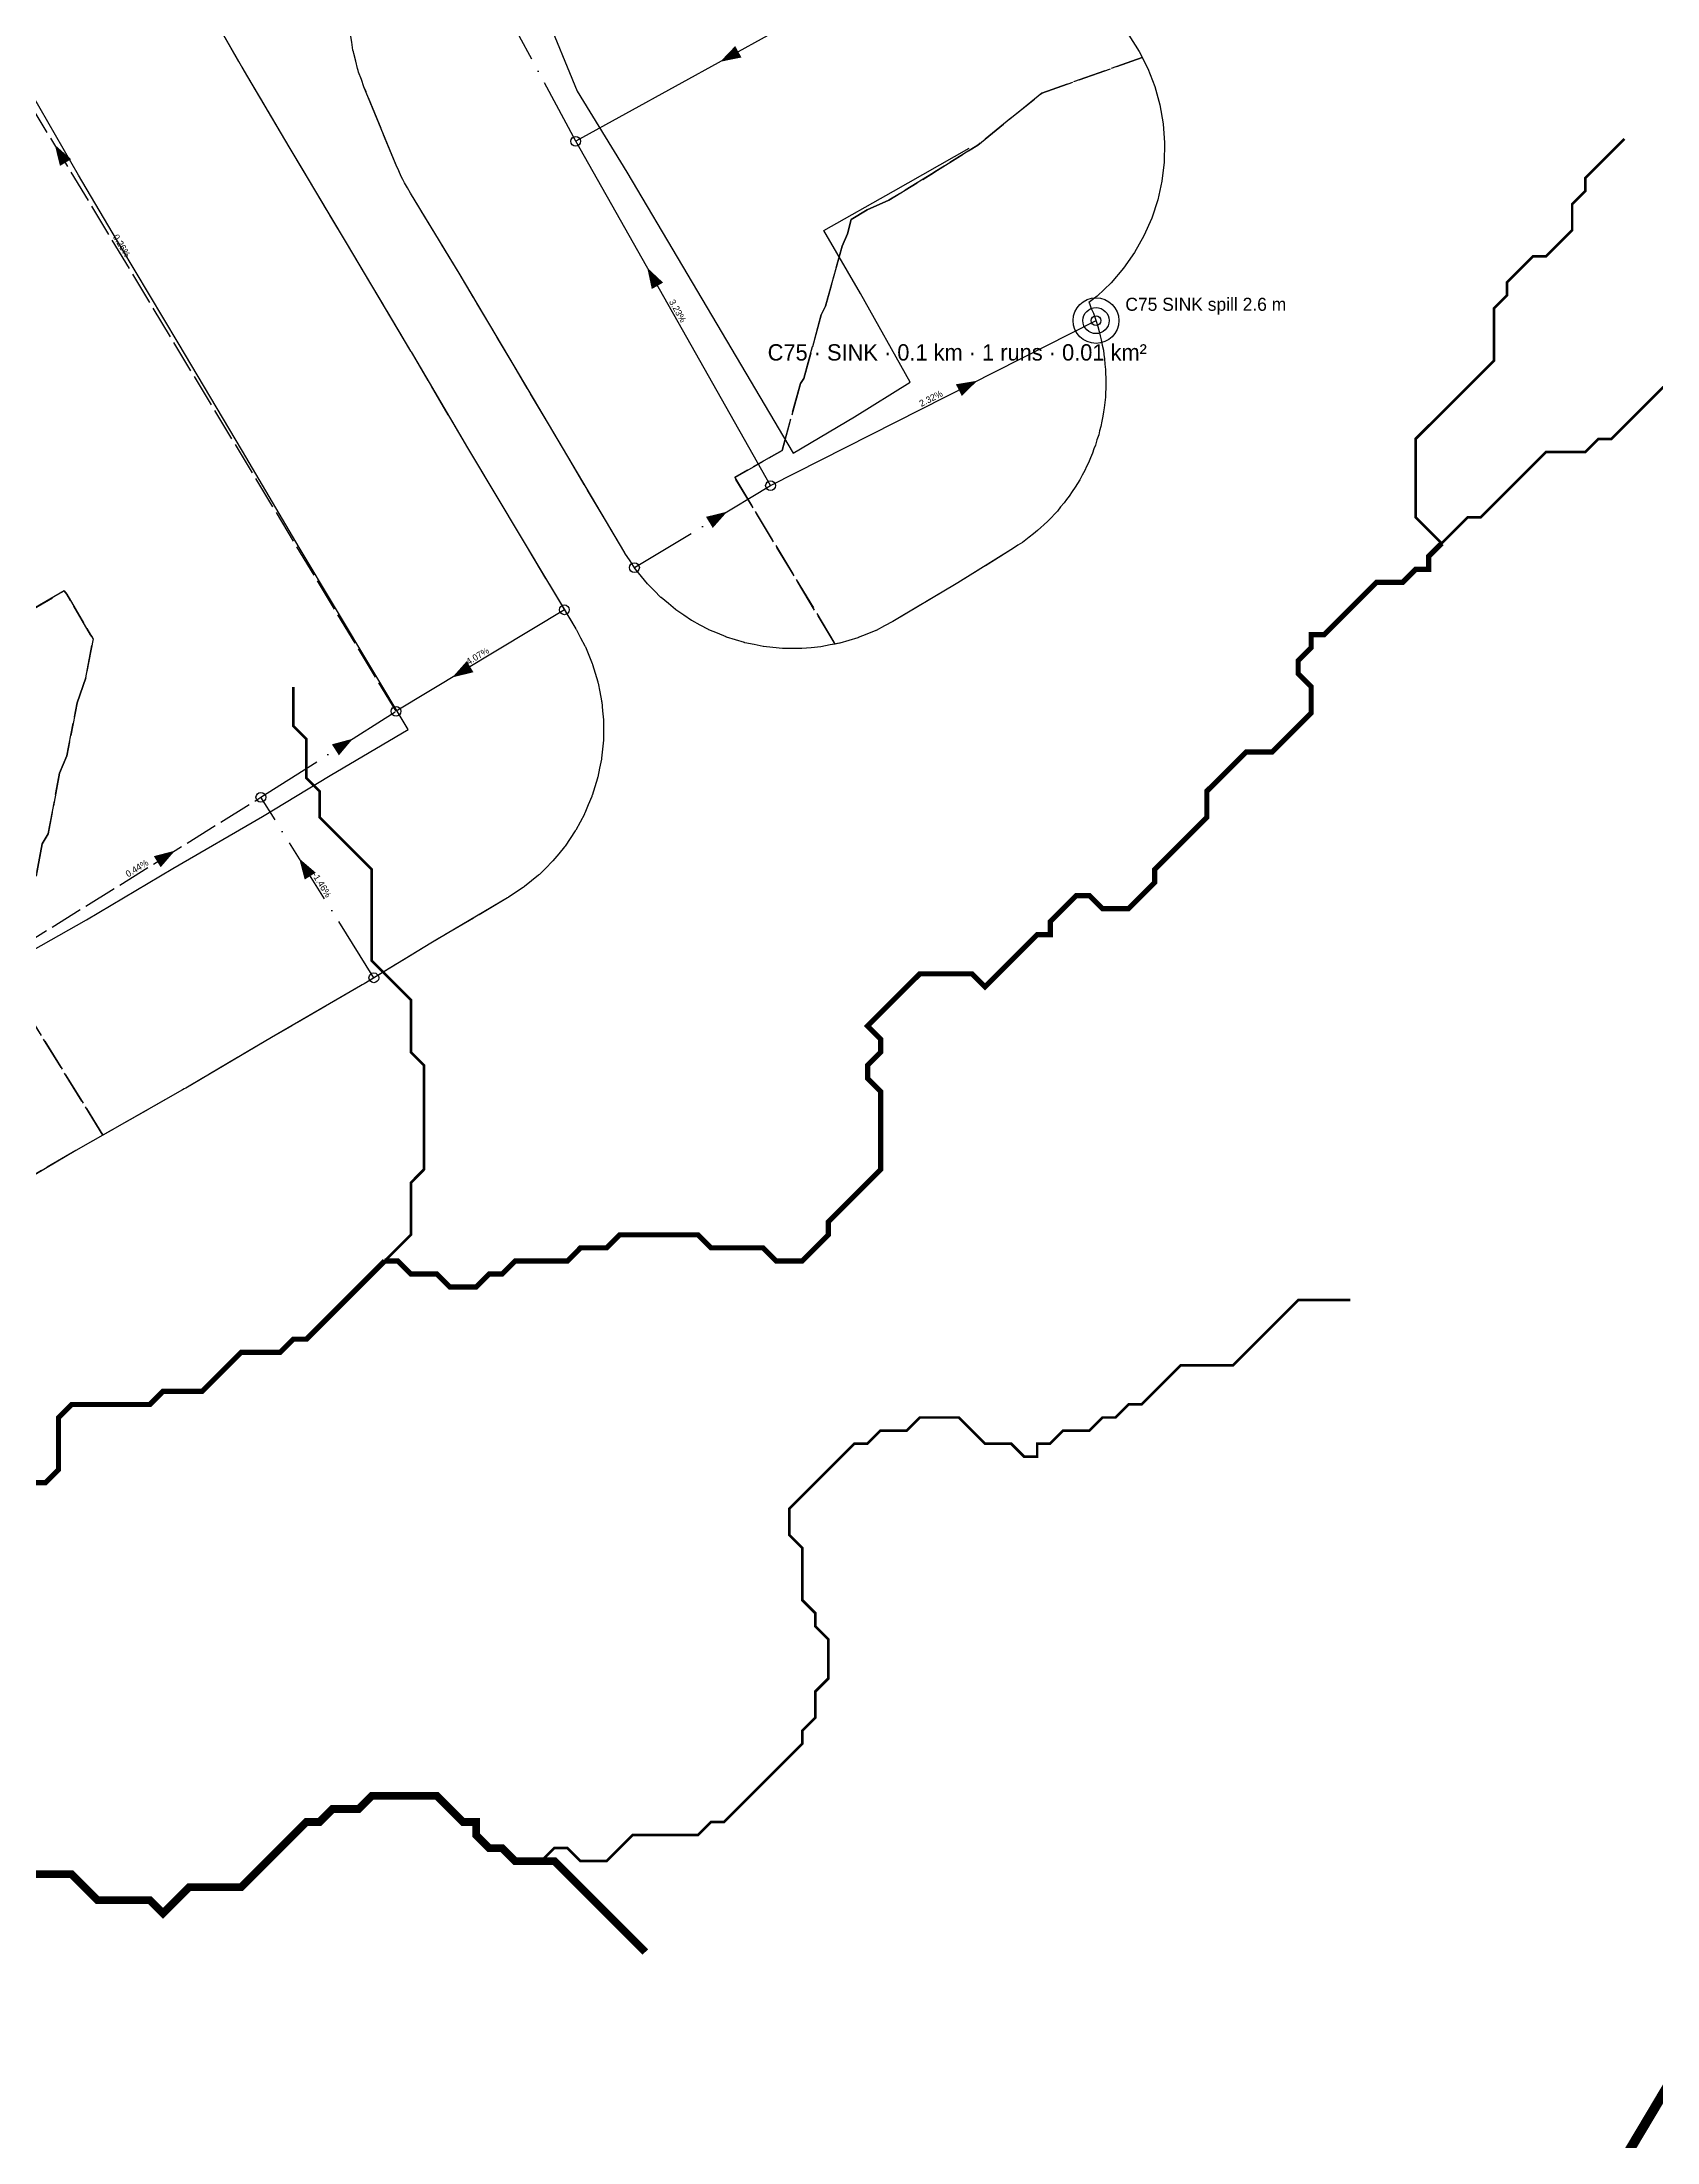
# Model space of a CAD drawing. Header units: metres. Extents: x 440276 to 476894, y 2561381 to 2578972.
# Drawn here: x 446641 to 447137, y 2565874 to 2566519 of the extents above; entities that cross this region are included whole.
import ezdxf
from ezdxf.enums import TextEntityAlignment as Align

# ---------------------------------------------------------------- set-up
doc = ezdxf.new("R2010")
doc.units = ezdxf.units.M
doc.header["$LTSCALE"] = 8
doc.linetypes.add('DASHDOT', pattern=[3.556, 2.54, -0.508, 0, -0.508])
doc.linetypes.add('DASHED', pattern=[1.524, 1.27, -0.254])
for name, color, linetype in [('A_ARROWS', 7, 'Continuous'), ('A_BUILT_2006', 252, 'Continuous'), ('A_CATCH_LABEL', 7, 'Continuous'), ('A_CATCHMENTS', 7, 'Continuous'), ('A_ENVELOPE', 3, 'Continuous'), ('A_GRADIENT', 8, 'Continuous'), ('A_JUNCTIONS', 8, 'Continuous'), ('A_MAIN_PIPE', 5, 'Continuous'), ('A_OUTLET_LABEL', 7, 'Continuous'), ('A_OUTLETS', 7, 'Continuous'), ('A_RUNS', 7, 'Continuous'), ('A_STREAMS', 5, 'Continuous')]:
    doc.layers.add(name, color=color, linetype=linetype)

msp = doc.modelspace()

# ---------------------------------------------------------------- linework, layer by layer
at = {"layer": 'A_ARROWS', "color": 3}
for points in [[(446849.41, 2566512.46), (446854.05, 2566517.3), (446855.98, 2566513.8)], [(446645.38, 2566487.04), (446650.39, 2566482.59), (446646.97, 2566480.52)], [(446827.07, 2566449.32), (446831.96, 2566444.74), (446828.48, 2566442.77)], [(446851.62, 2566374.49), (446847.17, 2566369.48), (446845.11, 2566372.9)], [(446767.28, 2566323.65), (446771.73, 2566328.67), (446773.79, 2566325.24)], [(446736.84, 2566304.87), (446732.52, 2566299.75), (446730.37, 2566303.12)], [(446682.25, 2566270.51), (446677.87, 2566265.43), (446675.76, 2566268.82)], [(446720.33, 2566268.14), (446725.42, 2566263.77), (446722.03, 2566261.65)]]:
    msp.add_solid(points, dxfattribs=at)
at = {"layer": 'A_ARROWS', "color": 1}
msp.add_solid([(446928.35, 2566414.66), (446923.54, 2566409.98), (446921.74, 2566413.55)], dxfattribs=at)
at = {"layer": 'A_BUILT_2006', "color": 252}
for points in [[(446795.72, 2566527.57), (446805.6, 2566503.47)], [(446652.62, 2566477.65), (446638.58, 2566502.22)], [(446805.6, 2566503.47), (446820.83, 2566478.61)], [(446902.56, 2566472.8), (446925.78, 2566486)], [(446665.6, 2566455.76), (446652.62, 2566477.65)], [(446820.83, 2566478.61), (446837.89, 2566449.76)], [(446881.25, 2566460.68), (446902.56, 2566472.8)], [(446892.47, 2566441.44), (446881.25, 2566460.68)], [(446683.18, 2566426.26), (446665.6, 2566455.76)], [(446837.89, 2566449.76), (446854.33, 2566421.98)], [(446907.76, 2566414.24), (446892.47, 2566441.44)], [(446702.93, 2566393.03), (446683.18, 2566426.26)], [(446854.33, 2566421.98), (446871.81, 2566392.43)], [(446890.65, 2566403.62), (446907.76, 2566414.24)], [(446871.81, 2566392.43), (446890.65, 2566403.62)], [(446720.32, 2566363.48), (446702.93, 2566393.03)], [(446753.72, 2566307.7), (446720.32, 2566363.48)], [(446729.86, 2566293.6), (446753.72, 2566307.7)], [(446709.06, 2566280.96), (446729.86, 2566293.6)], [(446681.56, 2566265.02), (446709.06, 2566280.96)], [(446655.07, 2566249.35), (446681.56, 2566265.02)], [(446621.75, 2566230.52), (446655.07, 2566249.35)]]:
    msp.add_lwpolyline(points, dxfattribs=at)
at = {"layer": 'A_CATCHMENTS', "color": 3, "linetype": 'DASHED'}
for points in [[(446690.68, 2566531.98), (446704.48, 2566507.83), (446717.18, 2566486.41), (446734.72, 2566456.97), (446734.73, 2566456.94), (446734.75, 2566456.92), (446754.5, 2566423.7), (446754.57, 2566423.57), (446754.64, 2566423.46), (446771.91, 2566394.11), (446805.2, 2566338.53), (446805.27, 2566338.38), (446805.37, 2566338.24), (446806.66, 2566335.78), (446807.97, 2566333.33), (446808.03, 2566333.18), (446808.11, 2566333.03), (446809.16, 2566330.46), (446810.22, 2566327.89), (446810.27, 2566327.73), (446810.33, 2566327.58), (446811.12, 2566324.91), (446811.93, 2566322.26), (446811.96, 2566322.09), (446812.01, 2566321.93), (446812.53, 2566319.21), (446813.07, 2566316.48), (446813.09, 2566316.31), (446813.12, 2566316.15), (446813.38, 2566313.39), (446813.65, 2566310.62), (446813.65, 2566310.45), (446813.66, 2566310.29), (446813.65, 2566307.51), (446813.65, 2566304.73), (446813.63, 2566304.57), (446813.63, 2566304.4), (446813.34, 2566301.64), (446813.07, 2566298.87), (446813.03, 2566298.71), (446813.02, 2566298.54), (446812.46, 2566295.82), (446811.92, 2566293.1), (446811.87, 2566292.94), (446811.83, 2566292.78), (446811.01, 2566290.12), (446810.2, 2566287.46), (446810.14, 2566287.31), (446810.09, 2566287.15), (446809.01, 2566284.59), (446807.95, 2566282.03), (446807.87, 2566281.88), (446807.8, 2566281.72), (446806.48, 2566279.28), (446805.17, 2566276.83), (446805.08, 2566276.7), (446805, 2566276.55), (446803.44, 2566274.25), (446801.9, 2566271.94), (446801.79, 2566271.81), (446801.7, 2566271.67), (446799.92, 2566269.54), (446798.16, 2566267.39), (446798.04, 2566267.27), (446797.93, 2566267.14), (446795.96, 2566265.19), (446793.99, 2566263.23), (446793.87, 2566263.12), (446793.75, 2566263), (446791.59, 2566261.26), (446789.44, 2566259.49), (446789.3, 2566259.4), (446789.17, 2566259.3), (446786.85, 2566257.77), (446784.54, 2566256.23), (446784.4, 2566256.15), (446784.26, 2566256.05), (446760.71, 2566242.13), (446740.22, 2566229.68), (446739.67, 2566229.38), (446739.14, 2566229.04), (446711.87, 2566213.24), (446685.62, 2566197.71), (446685.1, 2566197.44), (446684.6, 2566197.12), (446660.14, 2566183.29), (446623.05, 2566243.22)], [(446974.78, 2566520.63), (446977.94, 2566515.66), (446978.9, 2566513.76), (446948.07, 2566502.86), (446928.46, 2566486.93), (446915.31, 2566478.72), (446914.87, 2566478.36), (446901.18, 2566470.01), (446894.56, 2566467.06), (446889.67, 2566464.12), (446888.47, 2566459.73), (446886.82, 2566455.88), (446881.79, 2566437.55), (446880.45, 2566434.85), (446875.1, 2566415.38), (446874.09, 2566413.83), (446868.42, 2566393.2), (446853.9, 2566384.98), (446884.7, 2566333.88), (446883.21, 2566333.6), (446880.37, 2566333.04), (446880.32, 2566333.04), (446880.27, 2566333.03), (446877.39, 2566332.76), (446874.51, 2566332.49), (446874.46, 2566332.49), (446874.41, 2566332.48), (446871.51, 2566332.5), (446868.62, 2566332.51), (446868.57, 2566332.52), (446868.52, 2566332.52), (446865.64, 2566332.82), (446862.76, 2566333.11), (446862.71, 2566333.12), (446862.66, 2566333.13), (446859.83, 2566333.71), (446856.99, 2566334.29), (446856.94, 2566334.3), (446856.89, 2566334.31), (446854.13, 2566335.17), (446851.36, 2566336.02), (446851.32, 2566336.04), (446851.27, 2566336.05), (446848.6, 2566337.18), (446845.93, 2566338.29), (446845.89, 2566338.32), (446845.84, 2566338.34), (446843.3, 2566339.72), (446840.75, 2566341.09), (446840.71, 2566341.12), (446840.66, 2566341.14), (446838.27, 2566342.77), (446835.87, 2566344.38), (446835.83, 2566344.42), (446835.79, 2566344.44), (446833.56, 2566346.29), (446831.33, 2566348.14), (446831.3, 2566348.17), (446831.26, 2566348.21), (446829.22, 2566350.26), (446827.19, 2566352.32), (446827.15, 2566352.36), (446827.12, 2566352.39), (446825.3, 2566354.64), (446823.47, 2566356.88), (446823.44, 2566356.93), (446823.41, 2566356.97), (446821.82, 2566359.38), (446820.22, 2566361.79), (446820.19, 2566361.84), (446820.17, 2566361.88), (446802.69, 2566391.43), (446802.69, 2566391.43), (446802.69, 2566391.43), (446786.25, 2566419.21), (446786.25, 2566419.21), (446769.42, 2566447.67), (446754.43, 2566472.15), (446753.54, 2566473.78), (446752.59, 2566475.38), (446752.13, 2566476.36), (446751.61, 2566477.31), (446750.88, 2566479.03), (446750.09, 2566480.71), (446740.21, 2566504.81), (446739.41, 2566507.06), (446738.58, 2566509.29), (446738.43, 2566509.83), (446738.25, 2566510.36), (446737.68, 2566512.67), (446737.06, 2566514.98), (446736.97, 2566515.53), (446736.84, 2566516.07), (446736.49, 2566518.44), (446736.11, 2566520.79)], [(446637.58, 2566251.84), (446641.56, 2566272.64), (446643.35, 2566275.72), (446646.88, 2566294.24), (446649.11, 2566299.61), (446652.21, 2566315.84), (446654.88, 2566323.5), (446657.17, 2566335.49), (446656.74, 2566336.2), (446656.34, 2566336.73), (446649.05, 2566349.16), (446648.24, 2566350.23), (446562.53, 2566299.37)]]:
    msp.add_lwpolyline(points, dxfattribs=at)
at = {"layer": 'A_CATCHMENTS', "color": 1, "linetype": 'DASHED'}
msp.add_lwpolyline([(446853.9, 2566384.98), (446868.42, 2566393.2), (446874.09, 2566413.83), (446875.1, 2566415.38), (446880.45, 2566434.85), (446881.79, 2566437.55), (446886.82, 2566455.88), (446888.47, 2566459.73), (446889.67, 2566464.12), (446894.56, 2566467.06), (446901.18, 2566470.01), (446914.87, 2566478.36), (446915.31, 2566478.72), (446928.46, 2566486.93), (446948.07, 2566502.86), (446978.9, 2566513.76), (446980.6, 2566510.41), (446982.73, 2566504.92), (446984.3, 2566499.24), (446985.32, 2566493.44), (446985.76, 2566487.57), (446985.63, 2566481.68), (446984.92, 2566475.84), (446983.64, 2566470.09), (446981.8, 2566464.5), (446979.42, 2566459.11), (446976.53, 2566453.98), (446973.14, 2566449.16), (446969.31, 2566444.7), (446965.05, 2566440.63), (446962.54, 2566438.67), (446962.69, 2566438.38), (446963.27, 2566436.85), (446963.92, 2566435.35), (446964.32, 2566434.1), (446964.79, 2566432.88), (446965.22, 2566431.3), (446965.72, 2566429.75), (446966, 2566428.46), (446966.34, 2566427.2), (446966.62, 2566425.59), (446966.96, 2566423.99), (446967.11, 2566422.69), (446967.33, 2566421.39), (446967.45, 2566419.76), (446967.63, 2566418.14), (446967.65, 2566416.83), (446967.75, 2566415.52), (446967.7, 2566413.89), (446967.73, 2566412.25), (446967.62, 2566410.95), (446967.58, 2566409.63), (446967.38, 2566408.01), (446967.24, 2566406.38), (446967.01, 2566405.09), (446966.84, 2566403.79), (446966.48, 2566402.2), (446966.18, 2566400.59), (446965.82, 2566399.33), (446965.53, 2566398.05), (446965.01, 2566396.5), (446964.57, 2566394.93), (446964.08, 2566393.71), (446963.67, 2566392.47), (446963, 2566390.98), (446962.4, 2566389.46), (446961.8, 2566388.29), (446961.26, 2566387.09), (446960.45, 2566385.67), (446959.71, 2566384.22), (446958.99, 2566383.12), (446958.34, 2566381.98), (446957.4, 2566380.65), (446956.51, 2566379.27), (446955.7, 2566378.25), (446954.94, 2566377.18), (446953.87, 2566375.94), (446952.85, 2566374.66), (446951.94, 2566373.72), (446951.08, 2566372.73), (446949.89, 2566371.61), (446948.75, 2566370.43), (446947.75, 2566369.59), (446946.8, 2566368.68), (446945.51, 2566367.68), (446944.26, 2566366.63), (446943.18, 2566365.88), (446942.15, 2566365.08), (446940.76, 2566364.21), (446939.42, 2566363.28), (446922.31, 2566352.65), (446921.78, 2566352.36), (446921.28, 2566352.03), (446902.44, 2566340.84), (446902.4, 2566340.82), (446902.36, 2566340.79), (446899.8, 2566339.44), (446897.24, 2566338.08), (446897.19, 2566338.07), (446897.15, 2566338.04), (446894.47, 2566336.95), (446891.79, 2566335.85), (446891.74, 2566335.84), (446891.69, 2566335.82), (446888.92, 2566335), (446886.15, 2566334.17), (446886.1, 2566334.16), (446886.05, 2566334.14), (446884.7, 2566333.88), (446853.9, 2566384.98)], close=True, dxfattribs=at)
for points in [[(446562.53, 2566299.37), (446648.24, 2566350.23), (446649.05, 2566349.16), (446656.34, 2566336.73), (446656.74, 2566336.2), (446657.17, 2566335.49), (446654.88, 2566323.5), (446652.21, 2566315.84), (446649.11, 2566299.61), (446646.88, 2566294.24), (446643.35, 2566275.72), (446641.56, 2566272.64), (446637.58, 2566251.84)], [(446623.05, 2566243.22), (446660.14, 2566183.29), (446651.82, 2566178.59), (446617.83, 2566158.44)]]:
    msp.add_lwpolyline(points, dxfattribs=at)
at = {"layer": 'A_ENVELOPE', "color": 3}
for points in [[(446690.68, 2566531.98), (446704.48, 2566507.83), (446717.18, 2566486.41), (446734.72, 2566456.97), (446734.73, 2566456.94), (446734.75, 2566456.92), (446754.5, 2566423.7), (446754.57, 2566423.57), (446754.64, 2566423.46), (446771.91, 2566394.11), (446805.2, 2566338.53), (446805.27, 2566338.38), (446805.37, 2566338.24), (446806.66, 2566335.78), (446807.97, 2566333.33), (446808.03, 2566333.18), (446808.11, 2566333.03), (446809.16, 2566330.46), (446810.22, 2566327.89), (446810.27, 2566327.73), (446810.33, 2566327.58), (446811.12, 2566324.91), (446811.93, 2566322.26), (446811.96, 2566322.09), (446812.01, 2566321.93), (446812.53, 2566319.21), (446813.07, 2566316.48), (446813.09, 2566316.31), (446813.12, 2566316.15), (446813.38, 2566313.39), (446813.65, 2566310.62), (446813.65, 2566310.45), (446813.66, 2566310.29), (446813.65, 2566307.51), (446813.65, 2566304.73), (446813.63, 2566304.57), (446813.63, 2566304.4), (446813.34, 2566301.64), (446813.07, 2566298.87), (446813.03, 2566298.71), (446813.02, 2566298.54), (446812.46, 2566295.82), (446811.92, 2566293.1), (446811.87, 2566292.94), (446811.83, 2566292.78), (446811.01, 2566290.12), (446810.2, 2566287.46), (446810.14, 2566287.31), (446810.09, 2566287.15), (446809.01, 2566284.59), (446807.95, 2566282.03), (446807.87, 2566281.88), (446807.8, 2566281.72), (446806.48, 2566279.28), (446805.17, 2566276.83), (446805.08, 2566276.7), (446805, 2566276.55), (446803.44, 2566274.25), (446801.9, 2566271.94), (446801.79, 2566271.81), (446801.7, 2566271.67), (446799.92, 2566269.54), (446798.16, 2566267.39), (446798.04, 2566267.27), (446797.93, 2566267.14), (446795.96, 2566265.19), (446793.99, 2566263.23), (446793.87, 2566263.12), (446793.75, 2566263), (446791.59, 2566261.26), (446789.44, 2566259.49), (446789.3, 2566259.4), (446789.17, 2566259.3), (446786.85, 2566257.77), (446784.54, 2566256.23), (446784.4, 2566256.15), (446784.26, 2566256.05), (446760.71, 2566242.13), (446740.22, 2566229.68), (446739.67, 2566229.38), (446739.14, 2566229.04), (446711.87, 2566213.24), (446685.62, 2566197.71), (446685.1, 2566197.44), (446684.6, 2566197.12), (446651.82, 2566178.59), (446617.83, 2566158.44)], [(446974.78, 2566520.63), (446977.94, 2566515.66), (446980.6, 2566510.41), (446982.73, 2566504.92), (446984.3, 2566499.24), (446985.32, 2566493.44), (446985.76, 2566487.57), (446985.63, 2566481.68), (446984.92, 2566475.84), (446983.64, 2566470.09), (446981.8, 2566464.5), (446979.42, 2566459.11), (446976.53, 2566453.98), (446973.14, 2566449.16), (446969.31, 2566444.7), (446965.05, 2566440.63), (446962.54, 2566438.67), (446962.69, 2566438.38), (446963.27, 2566436.85), (446963.92, 2566435.35), (446964.32, 2566434.1), (446964.79, 2566432.88), (446965.22, 2566431.3), (446965.72, 2566429.75), (446966, 2566428.46), (446966.34, 2566427.2), (446966.62, 2566425.59), (446966.96, 2566423.99), (446967.11, 2566422.69), (446967.33, 2566421.39), (446967.45, 2566419.76), (446967.63, 2566418.14), (446967.65, 2566416.83), (446967.75, 2566415.52), (446967.7, 2566413.89), (446967.73, 2566412.25), (446967.62, 2566410.95), (446967.58, 2566409.63), (446967.38, 2566408.01), (446967.24, 2566406.38), (446967.01, 2566405.09), (446966.84, 2566403.79), (446966.48, 2566402.2), (446966.18, 2566400.59), (446965.82, 2566399.33), (446965.53, 2566398.05), (446965.01, 2566396.5), (446964.57, 2566394.93), (446964.08, 2566393.71), (446963.67, 2566392.47), (446963, 2566390.98), (446962.4, 2566389.46), (446961.8, 2566388.29), (446961.26, 2566387.09), (446960.45, 2566385.67), (446959.71, 2566384.22), (446958.99, 2566383.12), (446958.34, 2566381.98), (446957.4, 2566380.65), (446956.51, 2566379.27), (446955.7, 2566378.25), (446954.94, 2566377.18), (446953.87, 2566375.94), (446952.85, 2566374.66), (446951.94, 2566373.72), (446951.08, 2566372.73), (446949.89, 2566371.61), (446948.75, 2566370.43), (446947.75, 2566369.59), (446946.8, 2566368.68), (446945.51, 2566367.68), (446944.26, 2566366.63), (446943.18, 2566365.88), (446942.15, 2566365.08), (446940.76, 2566364.21), (446939.42, 2566363.28), (446922.31, 2566352.65), (446921.78, 2566352.36), (446921.28, 2566352.03), (446902.44, 2566340.84), (446902.4, 2566340.82), (446902.36, 2566340.79), (446899.8, 2566339.44), (446897.24, 2566338.08), (446897.19, 2566338.07), (446897.15, 2566338.04), (446894.47, 2566336.95), (446891.79, 2566335.85), (446891.74, 2566335.84), (446891.69, 2566335.82), (446888.92, 2566335), (446886.15, 2566334.17), (446886.1, 2566334.16), (446886.05, 2566334.14), (446883.21, 2566333.6), (446880.37, 2566333.04), (446880.32, 2566333.04), (446880.27, 2566333.03), (446877.39, 2566332.76), (446874.51, 2566332.49), (446874.46, 2566332.49), (446874.41, 2566332.48), (446871.51, 2566332.5), (446868.62, 2566332.51), (446868.57, 2566332.52), (446868.52, 2566332.52), (446865.64, 2566332.82), (446862.76, 2566333.11), (446862.71, 2566333.12), (446862.66, 2566333.13), (446859.83, 2566333.71), (446856.99, 2566334.29), (446856.94, 2566334.3), (446856.89, 2566334.31), (446854.13, 2566335.17), (446851.36, 2566336.02), (446851.32, 2566336.04), (446851.27, 2566336.05), (446848.6, 2566337.18), (446845.93, 2566338.29), (446845.89, 2566338.32), (446845.84, 2566338.34), (446843.3, 2566339.72), (446840.75, 2566341.09), (446840.71, 2566341.12), (446840.66, 2566341.14), (446838.27, 2566342.77), (446835.87, 2566344.38), (446835.83, 2566344.42), (446835.79, 2566344.44), (446833.56, 2566346.29), (446831.33, 2566348.14), (446831.3, 2566348.17), (446831.26, 2566348.21), (446829.22, 2566350.26), (446827.19, 2566352.32), (446827.15, 2566352.36), (446827.12, 2566352.39), (446825.3, 2566354.64), (446823.47, 2566356.88), (446823.44, 2566356.93), (446823.41, 2566356.97), (446821.82, 2566359.38), (446820.22, 2566361.79), (446820.19, 2566361.84), (446820.17, 2566361.88), (446802.69, 2566391.43), (446802.69, 2566391.43), (446802.69, 2566391.43), (446786.25, 2566419.21), (446786.25, 2566419.21), (446769.42, 2566447.67), (446754.43, 2566472.15), (446753.54, 2566473.78), (446752.59, 2566475.38), (446752.13, 2566476.36), (446751.61, 2566477.31), (446750.88, 2566479.03), (446750.09, 2566480.71), (446740.21, 2566504.81), (446739.41, 2566507.06), (446738.58, 2566509.29), (446738.43, 2566509.83), (446738.25, 2566510.36), (446737.68, 2566512.67), (446737.06, 2566514.98), (446736.97, 2566515.53), (446736.84, 2566516.07), (446736.49, 2566518.44), (446736.11, 2566520.79)]]:
    msp.add_lwpolyline(points, dxfattribs=at)
at = {"layer": 'A_JUNCTIONS'}
for centre in [(446805.15, 2566488.08), (446964.71, 2566433.09), (446864.89, 2566382.49), (446823.16, 2566357.34), (446801.68, 2566344.39), (446750.05, 2566313.27), (446708.59, 2566286.9), (446743.24, 2566231.52)]:
    msp.add_circle(centre, 1.5, dxfattribs=at)
at = {"layer": 'A_MAIN_PIPE', "color": 5, "const_width": 3}
msp.add_lwpolyline([(447140.69, 2565892.73), (447135.43, 2565883.87), (447129.14, 2565873.32), (447122.84, 2565862.8)], dxfattribs=at)
at = {"layer": 'A_OUTLETS', "color": 1}
for radius in [7, 4]:
    msp.add_circle((446964.71, 2566433.09), radius, dxfattribs=at)
at = {"layer": 'A_RUNS', "color": 3, "linetype": 'DASHED'}
for points in [[(446750.05, 2566313.27), (446579.03, 2566597.17)], [(446634.24, 2566240.63), (446708.59, 2566286.9)]]:
    msp.add_lwpolyline(points, dxfattribs=at)
at = {"layer": 'A_RUNS', "color": 3, "linetype": 'DASHDOT'}
for points in [[(446805.15, 2566488.08), (446787.94, 2566520.26), (446789.14, 2566595.58)], [(446823.16, 2566357.34), (446864.89, 2566382.49)], [(446708.59, 2566286.9), (446750.05, 2566313.27)], [(446743.24, 2566231.52), (446708.59, 2566286.9)]]:
    msp.add_lwpolyline(points, dxfattribs=at)
at = {"layer": 'A_RUNS', "color": 3}
for points in [[(446904.83, 2566573.46), (446881.39, 2566530.08), (446805.15, 2566488.08)], [(446864.89, 2566382.49), (446805.15, 2566488.08)], [(446801.68, 2566344.39), (446750.05, 2566313.27)]]:
    msp.add_lwpolyline(points, dxfattribs=at)
at = {"layer": 'A_RUNS', "color": 1}
msp.add_lwpolyline([(446864.89, 2566382.49), (446964.71, 2566433.09)], dxfattribs=at)
at = {"layer": 'A_STREAMS', "color": 5}
for points, const_width in [([(447126.75, 2566488.84), (447122.75, 2566484.84), (447118.75, 2566480.83), (447114.74, 2566476.83), (447114.74, 2566472.83), (447110.74, 2566468.83), (447110.74, 2566464.83), (447110.74, 2566460.82), (447106.74, 2566456.82), (447102.74, 2566452.82), (447098.74, 2566452.82), (447094.74, 2566448.82), (447090.73, 2566444.82), (447090.73, 2566440.82), (447086.73, 2566436.81), (447086.73, 2566432.81), (447086.73, 2566428.81), (447086.73, 2566424.81), (447086.73, 2566420.81), (447082.73, 2566416.81), (447078.73, 2566412.8), (447074.73, 2566408.8), (447070.73, 2566404.8), (447066.72, 2566400.8), (447062.72, 2566396.8), (447062.72, 2566392.79), (447062.72, 2566388.79), (447062.72, 2566384.79), (447062.72, 2566380.79), (447062.72, 2566376.79), (447062.72, 2566372.79), (447066.72, 2566368.78), (447070.73, 2566364.78)], 0.8), ([(447138.76, 2566412.8), (447134.75, 2566408.8), (447130.75, 2566404.8), (447126.75, 2566400.8), (447122.75, 2566396.8), (447118.75, 2566396.8), (447114.74, 2566392.79), (447110.74, 2566392.79), (447106.74, 2566392.79), (447102.74, 2566392.79), (447098.74, 2566388.79), (447094.74, 2566384.79), (447090.73, 2566380.79), (447086.73, 2566376.79), (447082.73, 2566372.79), (447078.73, 2566372.79), (447074.73, 2566368.78), (447070.73, 2566364.78)], 0.8), ([(447070.73, 2566364.78), (447066.72, 2566360.78), (447066.72, 2566356.78), (447062.72, 2566356.78), (447058.72, 2566352.78), (447054.72, 2566352.78), (447050.72, 2566352.78), (447046.71, 2566348.77), (447042.71, 2566344.77), (447038.71, 2566340.77), (447034.71, 2566336.77), (447030.71, 2566336.77), (447030.71, 2566332.77), (447026.71, 2566328.77), (447026.71, 2566324.76), (447030.71, 2566320.76), (447030.71, 2566316.76), (447030.71, 2566312.76), (447026.71, 2566308.76), (447022.7, 2566304.76), (447018.7, 2566300.75), (447014.7, 2566300.75), (447010.7, 2566300.75), (447006.7, 2566296.75), (447002.7, 2566292.75), (446998.69, 2566288.75), (446998.69, 2566284.75), (446998.69, 2566280.74), (446994.69, 2566276.74), (446990.69, 2566272.74), (446986.69, 2566268.74), (446982.69, 2566264.74), (446982.69, 2566260.74), (446978.69, 2566256.73), (446974.68, 2566252.73), (446970.68, 2566252.73), (446966.68, 2566252.73), (446962.68, 2566256.73), (446958.68, 2566256.73), (446954.67, 2566252.73), (446950.67, 2566248.73), (446950.67, 2566244.73), (446946.67, 2566244.73), (446942.67, 2566240.73), (446938.67, 2566236.72), (446934.67, 2566232.72), (446930.66, 2566228.72), (446926.66, 2566232.72), (446922.66, 2566232.72), (446918.66, 2566232.72), (446914.66, 2566232.72), (446910.66, 2566232.72), (446906.65, 2566228.72), (446902.65, 2566224.72), (446898.65, 2566220.72), (446894.65, 2566216.72), (446898.65, 2566212.71), (446898.65, 2566208.71), (446894.65, 2566204.71), (446894.65, 2566200.71), (446898.65, 2566196.71), (446898.65, 2566192.71), (446898.65, 2566188.7), (446898.65, 2566184.7), (446898.65, 2566180.7), (446898.65, 2566176.7), (446898.65, 2566172.7), (446894.65, 2566168.69), (446890.65, 2566164.69), (446886.65, 2566160.69), (446882.64, 2566156.69), (446882.64, 2566152.69), (446878.64, 2566148.69), (446874.64, 2566144.68), (446870.64, 2566144.68), (446866.64, 2566144.68), (446862.63, 2566148.69), (446858.63, 2566148.69), (446854.63, 2566148.69), (446850.63, 2566148.69), (446846.63, 2566148.69), (446842.63, 2566152.69), (446838.62, 2566152.69), (446834.62, 2566152.69), (446830.62, 2566152.69), (446826.62, 2566152.69), (446822.62, 2566152.69), (446818.62, 2566152.69), (446814.61, 2566148.69), (446810.61, 2566148.69), (446806.61, 2566148.69), (446802.61, 2566144.68), (446798.61, 2566144.68), (446794.6, 2566144.68), (446790.6, 2566144.68), (446786.6, 2566144.68), (446782.6, 2566140.68), (446778.6, 2566140.68), (446774.6, 2566136.68), (446770.59, 2566136.68), (446766.59, 2566136.68), (446762.59, 2566140.68), (446758.59, 2566140.68), (446754.59, 2566140.68), (446750.59, 2566144.68), (446746.58, 2566144.68)], 1.6), ([(446718.57, 2566320.76), (446718.57, 2566316.76), (446718.57, 2566312.76), (446718.57, 2566308.76), (446722.57, 2566304.76), (446722.57, 2566300.75), (446722.57, 2566296.75), (446722.57, 2566292.75), (446726.58, 2566288.75), (446726.58, 2566284.75), (446726.58, 2566280.74), (446730.58, 2566276.74), (446734.58, 2566272.74), (446738.58, 2566268.74), (446742.58, 2566264.74), (446742.58, 2566260.74), (446742.58, 2566256.73), (446742.58, 2566252.73), (446742.58, 2566248.73), (446742.58, 2566244.73), (446742.58, 2566240.73), (446742.58, 2566236.72), (446746.58, 2566232.72), (446750.59, 2566228.72), (446754.59, 2566224.72), (446754.59, 2566220.72), (446754.59, 2566216.72), (446754.59, 2566212.71), (446754.59, 2566208.71), (446758.59, 2566204.71), (446758.59, 2566200.71), (446758.59, 2566196.71), (446758.59, 2566192.71), (446758.59, 2566188.7), (446758.59, 2566184.7), (446758.59, 2566180.7), (446758.59, 2566176.7), (446758.59, 2566172.7), (446754.59, 2566168.69), (446754.59, 2566164.69), (446754.59, 2566160.69), (446754.59, 2566156.69), (446754.59, 2566152.69), (446750.59, 2566148.69), (446746.58, 2566144.68)], 0.8), ([(446746.58, 2566144.68), (446742.58, 2566140.68), (446738.58, 2566136.68), (446734.58, 2566132.68), (446730.58, 2566128.68), (446726.58, 2566124.68), (446722.57, 2566120.67), (446718.57, 2566120.67), (446714.57, 2566116.67), (446710.57, 2566116.67), (446706.57, 2566116.67), (446702.56, 2566116.67), (446698.56, 2566112.67), (446694.56, 2566108.67), (446690.56, 2566104.67), (446686.56, 2566104.67), (446682.56, 2566104.67), (446678.55, 2566104.67), (446674.55, 2566100.66), (446670.55, 2566100.66), (446666.55, 2566100.66), (446662.55, 2566100.66), (446658.55, 2566100.66), (446654.54, 2566100.66), (446650.54, 2566100.66), (446646.54, 2566096.66), (446646.54, 2566092.66), (446646.54, 2566088.66), (446646.54, 2566084.66), (446646.54, 2566080.66), (446642.54, 2566076.65), (446638.54, 2566076.65)], 1.6), ([(447042.71, 2566132.68), (447038.71, 2566132.68), (447034.71, 2566132.68), (447030.71, 2566132.68), (447026.71, 2566132.68), (447022.7, 2566128.68), (447018.7, 2566124.68), (447014.7, 2566120.67), (447010.7, 2566116.67), (447006.7, 2566112.67), (447002.7, 2566112.67), (446998.69, 2566112.67), (446994.69, 2566112.67), (446990.69, 2566112.67), (446986.69, 2566108.67), (446982.69, 2566104.67), (446978.69, 2566100.66), (446974.68, 2566100.66), (446970.68, 2566096.66), (446966.68, 2566096.66), (446962.68, 2566092.66), (446958.68, 2566092.66), (446954.67, 2566092.66), (446950.67, 2566088.66), (446946.67, 2566088.66), (446946.67, 2566084.66), (446942.67, 2566084.66), (446938.67, 2566088.66), (446934.67, 2566088.66), (446930.66, 2566088.66), (446926.66, 2566092.66), (446922.66, 2566096.66), (446918.66, 2566096.66), (446914.66, 2566096.66), (446910.66, 2566096.66), (446906.65, 2566092.66), (446902.65, 2566092.66), (446898.65, 2566092.66), (446894.65, 2566088.66), (446890.65, 2566088.66), (446886.65, 2566084.66), (446882.64, 2566080.66), (446878.64, 2566076.65), (446874.64, 2566072.65), (446870.64, 2566068.65), (446870.64, 2566064.65), (446870.64, 2566060.65), (446874.64, 2566056.64), (446874.64, 2566052.64), (446874.64, 2566048.64), (446874.64, 2566044.64), (446874.64, 2566040.64), (446878.64, 2566036.64), (446878.64, 2566032.63), (446882.64, 2566028.63), (446882.64, 2566024.63), (446882.64, 2566020.63), (446882.64, 2566016.63), (446878.64, 2566012.63), (446878.64, 2566008.62), (446878.64, 2566004.62), (446874.64, 2566000.62), (446874.64, 2565996.62), (446870.64, 2565992.62), (446866.64, 2565988.61), (446862.63, 2565984.61), (446858.63, 2565980.61), (446854.63, 2565976.61), (446850.63, 2565972.61), (446846.63, 2565972.61), (446842.63, 2565968.61), (446838.62, 2565968.61), (446834.62, 2565968.61), (446830.62, 2565968.61), (446826.62, 2565968.61), (446822.62, 2565968.61), (446818.62, 2565964.6), (446814.61, 2565960.6), (446810.61, 2565960.6), (446806.61, 2565960.6), (446802.61, 2565964.6), (446798.61, 2565964.6), (446794.6, 2565960.6)], 0.8), ([(446794.6, 2565960.6), (446790.6, 2565960.6), (446786.6, 2565960.6), (446782.6, 2565964.6), (446778.6, 2565964.6), (446774.6, 2565968.61), (446774.6, 2565972.61), (446770.59, 2565972.61), (446766.59, 2565976.61), (446762.59, 2565980.61), (446758.59, 2565980.61), (446754.59, 2565980.61), (446750.59, 2565980.61), (446746.58, 2565980.61), (446742.58, 2565980.61), (446738.58, 2565976.61), (446734.58, 2565976.61), (446730.58, 2565976.61), (446726.58, 2565972.61), (446722.57, 2565972.61), (446718.57, 2565968.61), (446714.57, 2565964.6), (446710.57, 2565960.6), (446706.57, 2565956.6), (446702.56, 2565952.6), (446698.56, 2565952.6), (446694.56, 2565952.6), (446690.56, 2565952.6), (446686.56, 2565952.6), (446682.56, 2565948.6), (446678.55, 2565944.59), (446674.55, 2565948.6), (446670.55, 2565948.6), (446666.55, 2565948.6), (446662.55, 2565948.6), (446658.55, 2565948.6), (446654.54, 2565952.6), (446650.54, 2565956.6), (446646.54, 2565956.6), (446642.54, 2565956.6), (446638.54, 2565956.6)], 2.4), ([(446826.49, 2565932.72), (446822.62, 2565936.59), (446818.62, 2565940.59), (446814.61, 2565944.59), (446810.61, 2565948.6), (446806.61, 2565952.6), (446802.61, 2565956.6), (446798.61, 2565960.6), (446794.6, 2565960.6)], 2.4)]:
    msp.add_lwpolyline(points, dxfattribs=dict(at, const_width=const_width))

# ---------------------------------------------------------------- texts
at = {"layer": 'A_CATCH_LABEL', "color": 1}
msp.add_text('C75 · SINK · 0.1 km · 1 runs · 0.01 km²', height=5, dxfattribs=at).set_placement((446922.16, 2566423.34), align=Align.MIDDLE_CENTER)
at = {"layer": 'A_GRADIENT', "color": 3}
for s, rotation, p in [('0.26%', 301.06419, (446664.54, 2566455.22)), ('3.23%', 299.50112, (446835.02, 2566435.28)), ('4.07%', 31.08007, (446775.87, 2566328.83)), ('0.44%', 31.89381, (446671.42, 2566263.77)), ('-1.46%', 302.03407, (446725.92, 2566259.21))]:
    msp.add_text(s, height=2, rotation=rotation, dxfattribs=at).set_placement(p, align=Align.BOTTOM_CENTER)
at = {"layer": 'A_GRADIENT', "color": 1}
msp.add_text('2.32%', height=2, rotation=26.88327, dxfattribs=at).set_placement((446914.8, 2566407.79), align=Align.BOTTOM_CENTER)
at = {"layer": 'A_OUTLET_LABEL', "color": 1}
msp.add_text('C75 SINK spill 2.6 m', height=4, dxfattribs=at).set_placement((446973.71, 2566436.09))

doc.saveas('drawing.dxf')
